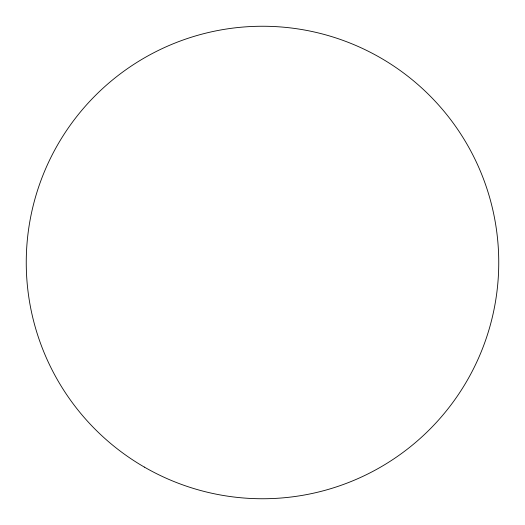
<?xml version="1.0" encoding="UTF-8"?>
<svg xmlns="http://www.w3.org/2000/svg" width="525" height="525" viewBox="0 0 525 525"><rect width="100%" height="100%" fill="white"/><g stroke="black" fill="none" stroke-linecap="round" stroke-linejoin="round"><path stroke-width="0.79" d="M144.375 467.099A236.25 236.25 0 0 0 498.75 262.5A236.25 236.25 0 0 0 144.375 57.901A236.25 236.25 0 0 0 144.375 467.099"/></g></svg>
